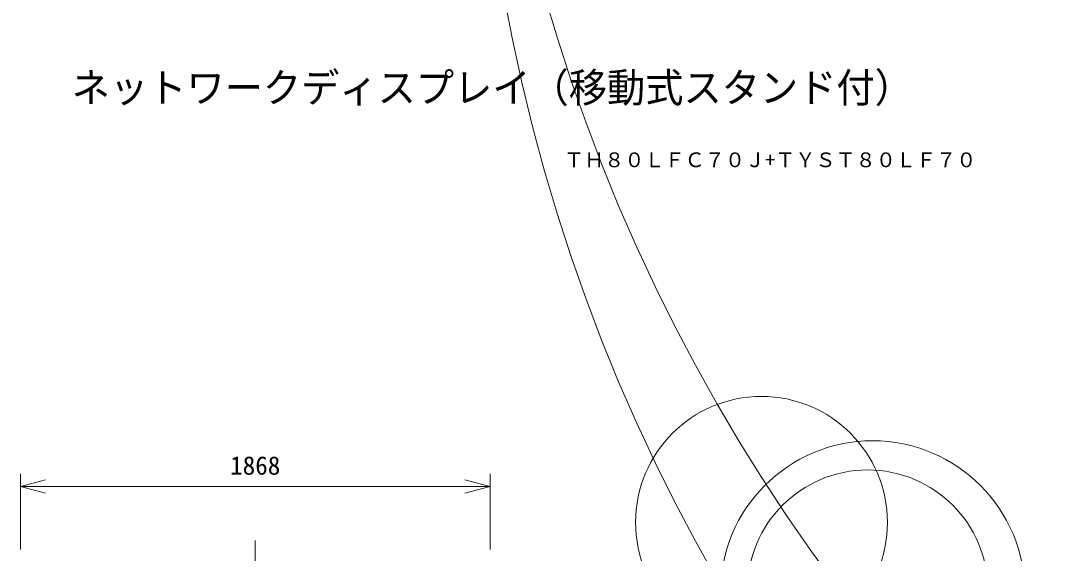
# Model space of a CAD drawing. Units: millimetres, scale not verified. Extents: x -62 to 367, y -117 to 355.
# Drawn here: x -40.6 to 61.3, y 68.5 to 121.5 of the extents above; entities that cross this region are included whole.
import ezdxf
from ezdxf.enums import TextEntityAlignment as Align

# ---------------------------------------------------------------- set-up
doc = ezdxf.new("R2010")
doc.units = ezdxf.units.MM
doc.header["$LTSCALE"] = 0.125
doc.linetypes.add('USER1', pattern=[28.575, 19.05, -3.175, 3.175, -3.175])
for name, color, linetype, lineweight in [('0-0_0', 7, 'Continuous', 18), ('0-5_SUNPO', 3, 'Continuous', 18), ('0-6_GAIKEI', 1, 'Continuous', 18)]:
    doc.layers.add(name, color=color, linetype=linetype, lineweight=lineweight)
doc.layers.add('0-2_MOJI1', color=7, linetype='Continuous')
doc.layers.add('0-4_TOUROKU', color=7, linetype='Continuous')
doc.styles.add('ＭＳ ゴシック', font='')
doc.styles.get('ＭＳ ゴシック').set_extended_font_data('MS Gothic')

# ---------------------------------------------------------------- blocks, each defined once
blk = doc.blocks.new('_Open30')
at = {"layer": '0-0_0'}
blk.add_line((0, 0), (-1, 0), dxfattribs=at)
blk.add_lwpolyline([(-1, 0.26795), (0, 0), (-1, -0.26795)], dxfattribs=at)
blk = doc.blocks.new('D2')
at = {"layer": '0-5_SUNPO'}
for p, q in [((152.9084, 196.4398), (152.9084, 203.9552)), ((199.5884, 196.4398), (199.5884, 203.9552)), ((155.4084, 202.7052), (197.0884, 202.7052))]:
    blk.add_line(p, q, dxfattribs=at)
at = {"layer": '0-5_SUNPO', "xscale": 2.5, "yscale": 2.5, "rotation": 180}
blk.add_blockref('_Open30', (152.9084, 202.7052), dxfattribs=at)
at = {"layer": '0-5_SUNPO', "xscale": 2.5, "yscale": 2.5}
blk.add_blockref('_Open30', (199.5884, 202.7052), dxfattribs=at)
at = {"layer": '0-5_SUNPO', "color": 7, "style": 'ＭＳ ゴシック'}
blk.add_text('1868', height=1.833, dxfattribs=at).set_placement((173.7484, 203.3302), align=Align.BOTTOM_LEFT)

msp = doc.modelspace()

# ---------------------------------------------------------------- linework, layer by layer
at = {"layer": '0-6_GAIKEI', "color": 9, "linetype": 'USER1'}
msp.add_line((-17.2492, 69.8295), (-17.2492, 38.9644), dxfattribs=at)
at = {"layer": '0-6_GAIKEI'}
for centre, radius in [((185.7871, 173.62), 181.1557), ((185.7871, 156.1201), 181.1558), ((33.0658, 71.6417), 12.5118), ((44.1144, 64.601), 15.1454), ((43.6224, 64.8997), 11.9501)]:
    msp.add_circle(centre, radius, dxfattribs=at)

# ---------------------------------------------------------------- block references
at = {"layer": '0-5_SUNPO'}
msp.add_blockref('D2', (-193.4976, -127.5052), dxfattribs=at)

# ---------------------------------------------------------------- texts
at = {"layer": '0-2_MOJI1', "style": 'ＭＳ ゴシック', "width": 0.95}
msp.add_text('ネットワークディスプレイ（移動式スタンド付）', height=2.933, dxfattribs=at).set_placement((-35.4976, 112.4948), align=Align.BOTTOM_LEFT)
at = {"layer": '0-4_TOUROKU', "style": 'ＭＳ ゴシック'}
msp.add_text('ＴＨ８０ＬＦＣ７０Ｊ+ＴＹＳＴ８０ＬＦ７０', height=1.466, dxfattribs=at).set_placement((13.4357, 106.4948), align=Align.BOTTOM_LEFT)

doc.saveas('drawing.dxf')
